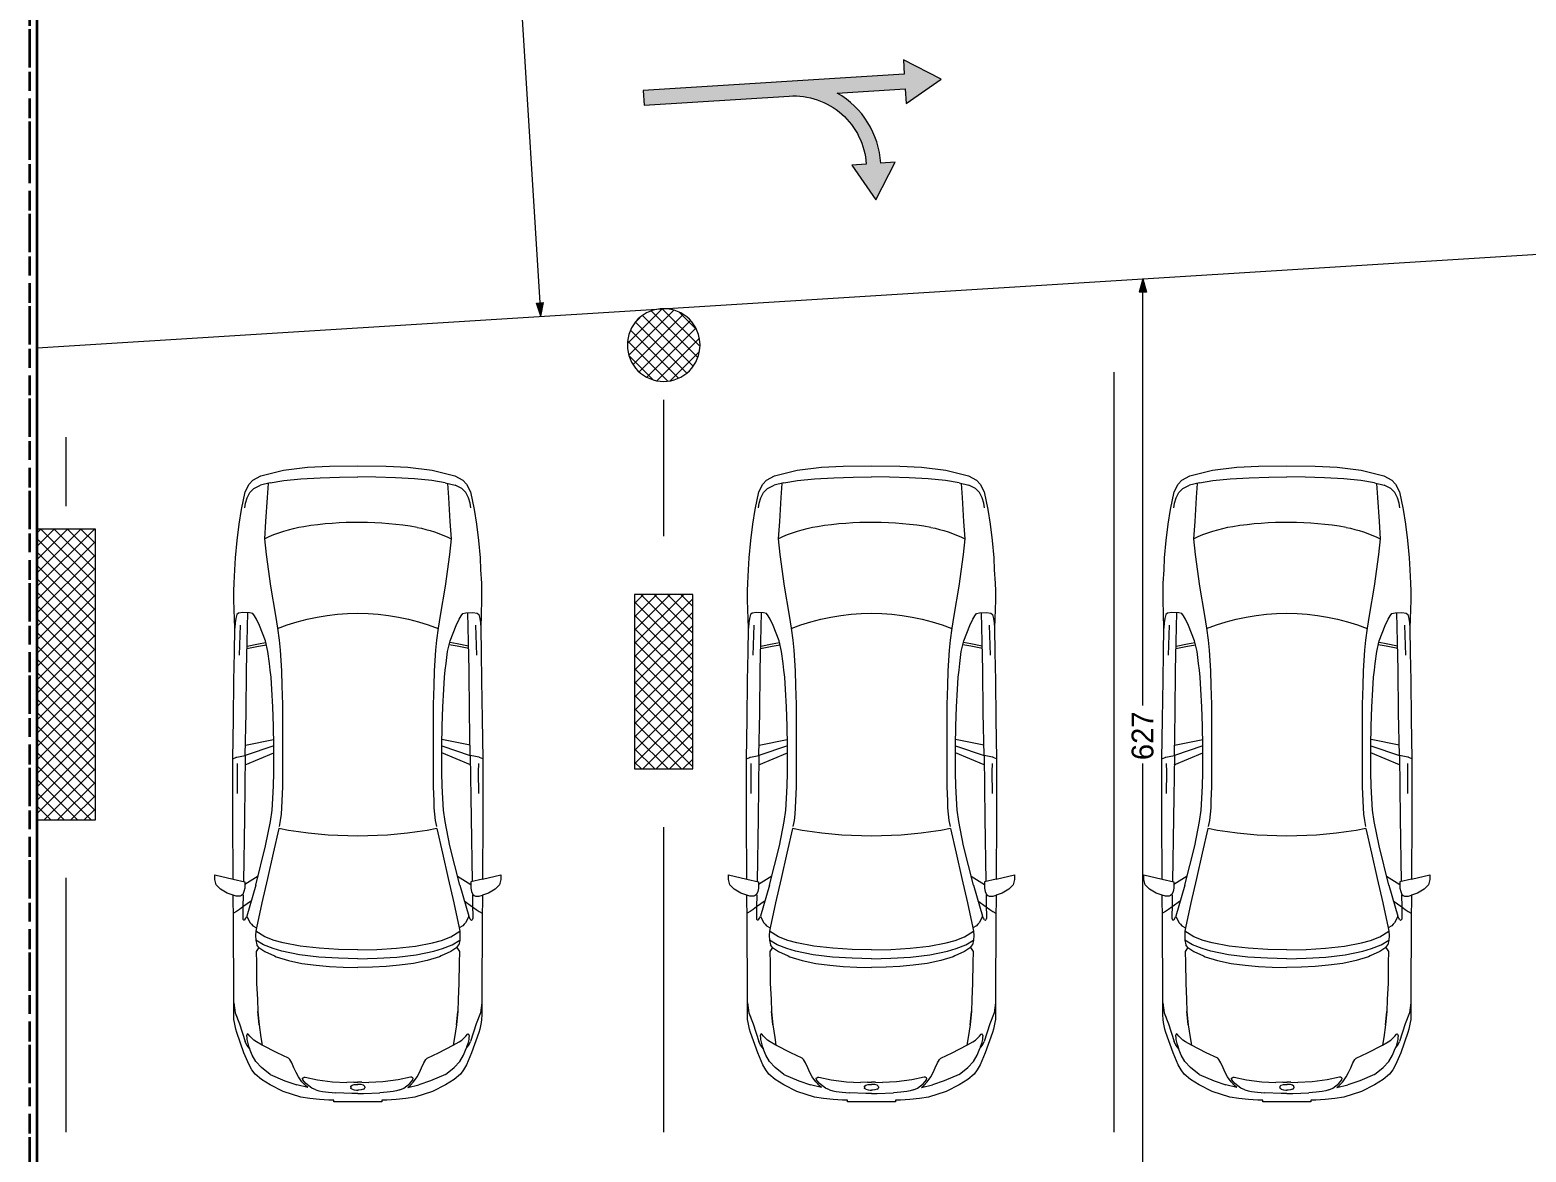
# Model space of a CAD drawing. Header units: millimetres. Extents: x 635850 to 824661, y -5878409 to -5774454.
# Drawn here: x 672290 to 682583, y -5844400 to -5836682 of the extents above; entities that cross this region are included whole.
import ezdxf

# ---------------------------------------------------------------- set-up
doc = ezdxf.new("R2010")
doc.units = ezdxf.units.MM
doc.header["$MEASUREMENT"] = 0
doc.linetypes.add('Dashed', pattern=[211.666667, 105.833333, -105.833333])
doc.linetypes.add('Hidden Line', pattern=[158.75, 105.833333, -52.916667])
for name, color, linetype, lineweight in [('A - Ndertesa 1 - 2D Drafting_Pen_No__6', 5, 'Continuous', 35), ('A - Ndertesa 4 - 2D Drafting_Pen_No__1', 7, 'Continuous', 13), ('A - Ndertesa 4 - 2D Drafting_Pen_No__6', 5, 'Continuous', 35), ('A - Ndertesa 4 - Pllaka meskatit_Pen_No__7', 7, 'Continuous', 35), ('A - Ndertesa 4 - Shtyllat_Pen_No__1', 7, 'Continuous', 13), ('A - Ndertesa 4 - Shtyllat_Pen_No__101', 252, 'Continuous', 13)]:
    doc.layers.add(name, color=color, linetype=linetype, lineweight=lineweight)
for name, color, linetype, lineweight, true_color in [('A - Ndertesa 4 - 2D Drafting_Pen_No__102', 7, 'Continuous', 13, 0xcccccc), ('A - Ndertesa 4 - 2D Drafting_Pen_No__82', 7, 'Continuous', 20, 0xaaaaaa), ('A - Ndertesa 4 - Dimensionimi Bazik_Pen_No__102', 7, 'Continuous', 13, 0xcccccc), ('A - Ndertesa 4 - Dimensionimi Bazik_Pen_No__82', 7, 'Continuous', 20, 0xaaaaaa), ('A - Ndertesa 4 - Veturat_Pen_No__102', 7, 'Continuous', 13, 0xcccccc), ('A - Ndertesa 4 - Vijat e Bodrumeve_Pen_No__82', 7, 'Continuous', 20, 0xaaaaaa)]:
    doc.layers.add(name, color=color, linetype=linetype, lineweight=lineweight, true_color=true_color)
for name, color, linetype in [('A - Ndertesa 4 - Dimensionimi Bazik', 7, 'Continuous'), ('A - Ndertesa 4 - Pllaka meskatit', 7, 'Continuous'), ('A - Ndertesa 4 - Shtyllat', 7, 'Continuous')]:
    doc.layers.add(name, color=color, linetype=linetype)
doc.styles.add('GENERATED_STYLE_1', font='GOTHIC.TTF')
doc.dimstyles.new('GENERATED_STYLE__1', dxfattribs={"dimtxt": 150, "dimasz": 91.78744, "dimexe": 0.18, "dimexo": 0.0625, "dimgap": 0, "dimtad": 0, "dimdec": 0, "dimlfac": 0.1, "dimzin": 0, "dimdsep": 46, "dimtxsty": 'GENERATED_STYLE_1', "dimblk": 'ARROWHEAD_5', "dimblk1": 'ARROWHEAD_5', "dimblk2": 'ARROWHEAD_5', "dimcen": 0.09, "dimse1": 1, "dimse2": 1, "dimclrd": 256, "dimclre": 256, "dimclrt": 256, "dimadec": 0, "dimazin": 0, "dimtfac": 1, "dimtdec": 4, "dimtmove": 0, "dimatfit": 3, "dimfxl": 0, "dimtolj": 1, "dimtzin": 0, "dimarcsym": 0})
pattern_1 = [(45, (664183.82, -5827429.525), (-45.96194, 45.96194), []), (135, (664183.82, -5827429.525), (45.96194, 45.96194), [])]

# ---------------------------------------------------------------- blocks, each defined once
blk = doc.blocks.new('Slab_1', base_point=(672340, -5833507))
at = {"layer": 'A - Ndertesa 4 - Pllaka meskatit_Pen_No__7', "color": 7, "linetype": 'Continuous', "lineweight": 35, "flags": 128}
blk.add_lwpolyline([(672340, -5833507), (713590, -5830932), (713590, -5861017), (672340, -5861017)], close=True, dxfattribs=at)
blk = doc.blocks.new('Column_3', base_point=(672540, -5841115))
at = {"layer": 'A - Ndertesa 4 - Shtyllat_Pen_No__101', "linetype": 'Continuous', "lineweight": 13}
h = blk.add_hatch(dxfattribs=at)
h.set_pattern_fill('Concrete_Block', color=252, style=0, pattern_type=2)
h.set_pattern_definition(pattern_1)
h.paths.add_polyline_path([(672340, -5842115), (672740, -5842115), (672740, -5840115), (672340, -5840115)])
at = {"layer": 'A - Ndertesa 4 - Shtyllat_Pen_No__1', "color": 7, "linetype": 'Continuous', "lineweight": 13, "flags": 128}
blk.add_lwpolyline([(672340, -5842115), (672740, -5842115), (672740, -5840115), (672340, -5840115)], close=True, dxfattribs=at)
blk = doc.blocks.new('Column_20', base_point=(676650, -5841165))
at = {"layer": 'A - Ndertesa 4 - Shtyllat_Pen_No__101', "linetype": 'Continuous', "lineweight": 13}
h = blk.add_hatch(dxfattribs=at)
h.set_pattern_fill('Concrete_Block', color=252, style=0, pattern_type=2)
h.set_pattern_definition(pattern_1)
h.paths.add_polyline_path([(676850, -5840565), (676450, -5840565), (676450, -5841765), (676850, -5841765)])
at = {"layer": 'A - Ndertesa 4 - Shtyllat_Pen_No__1', "color": 7, "linetype": 'Continuous', "lineweight": 13, "flags": 128}
blk.add_lwpolyline([(676850, -5840565), (676450, -5840565), (676450, -5841765), (676850, -5841765)], close=True, dxfattribs=at)
blk = doc.blocks.new('Car 05 25_3')
at = {"layer": 'A - Ndertesa 4 - Veturat_Pen_No__102', "color": 254, "linetype": 'Continuous', "lineweight": 13, "true_color": 0xcccccc}
for p, q in [((129, 820), (139, 832)), ((139, 832), (165, 840)), ((165, 840), (195, 844)), ((195, 844), (231, 846)), ((1120, 833), (1115, 809)), ((1121, 838), (1120, 836)), ((1120, 836), (1120, 833)), ((1130, 859), (1121, 838)), ((1163, 830), (1220, 829)), ((1220, 829), (1370, 831)), ((1958, 858), (1977, 777)), ((2075, 836), (2068, 858)), ((2075, 809), (2075, 836)), ((2167, 814), (2182, 834)), ((2182, 834), (2193, 856)), ((2808, 853), (2877, 843)), ((2877, 843), (2954, 814)), ((2904, 833), (2905, 833)), ((-701, 743), (-729, 716)), ((-665, 761), (-701, 743)), ((-627, 772), (-665, 761)), ((-595, 778), (-627, 772)), ((125, 791), (129, 820)), ((126, 744), (125, 791)), ((327, 762), (125, 756)), ((132, 723), (126, 744)), ((147, 711), (132, 723)), ((211, 809), (418, 816)), ((522, 765), (327, 762)), ((355, 762), (339, 683)), ((373, 763), (357, 683)), ((814, 769), (522, 765)), ((1109, 774), (814, 769)), ((1036, 773), (997, 579)), ((1042, 578), (1108, 774)), ((1173, 775), (1090, 578)), ((1115, 809), (1109, 774)), ((1109, 774), (1538, 780)), ((1538, 780), (1975, 786)), ((1939, 686), (1996, 777)), ((1977, 777), (2020, 777)), ((2000, 702), (2214, 763)), ((2020, 777), (2044, 783)), ((2044, 783), (2063, 792)), ((2063, 792), (2070, 800)), ((2069, 788), (2065, 794)), ((2069, 788), (2148, 790)), ((2070, 800), (2075, 809)), ((2107, 732), (2148, 790)), ((2148, 790), (2167, 814)), ((2148, 790), (2206, 792)), ((2206, 792), (2227, 791)), ((2227, 770), (2214, 763)), ((2214, 763), (2238, 752)), ((2227, 791), (2233, 790)), ((2234, 774), (2227, 770)), ((2233, 790), (2238, 787)), ((2238, 777), (2234, 774)), ((2241, 784), (2238, 787)), ((2238, 777), (2241, 781)), ((2238, 752), (2259, 740)), ((2241, 781), (2241, 784)), ((2259, 740), (2269, 731)), ((2269, 731), (2279, 722)), ((2279, 722), (2294, 698)), ((2954, 814), (3076, 775)), ((3022, 758), (3024, 762)), ((3024, 754), (3022, 758)), ((3024, 762), (3035, 765)), ((3038, 743), (3024, 754)), ((3035, 765), (3047, 764)), ((3051, 731), (3038, 743)), ((3047, 764), (3061, 763)), ((3065, 715), (3051, 731)), ((3061, 763), (3090, 757)), ((3100, 763), (3076, 775)), ((3090, 757), (3108, 751)), ((3114, 753), (3100, 763)), ((3108, 751), (3123, 746)), ((3123, 746), (3114, 753)), ((3170, 727), (3123, 746)), ((3212, 701), (3170, 727)), ((-768, 602), (-751, 670)), ((-764, 617), (-666, 624)), ((-729, 716), (-751, 670)), ((-666, 624), (-501, 634)), ((-501, 634), (-383, 642)), ((-383, 642), (-274, 631)), ((-274, 631), (-56, 601)), ((171, 697), (147, 711)), ((213, 677), (171, 697)), ((266, 655), (213, 677)), ((319, 636), (266, 655)), ((393, 618), (319, 636)), ((339, 683), (330, 634)), ((357, 683), (347, 629)), ((475, 607), (393, 618)), ((1730, 634), (1562, 601)), ((2000, 702), (1730, 634)), ((1780, 582), (1953, 621)), ((1953, 621), (2122, 660)), ((2122, 660), (2294, 698)), ((2294, 698), (2317, 701)), ((2294, 698), (2294, 698)), ((2317, 701), (2346, 703)), ((2355, 640), (2317, 701)), ((2346, 703), (2379, 702)), ((2380, 575), (2355, 640)), ((2410, 649), (2379, 702)), ((2379, 702), (2411, 694)), ((2436, 583), (2410, 649)), ((2411, 694), (2411, 694)), ((2429, 682), (2411, 694)), ((2429, 682), (2457, 700)), ((2429, 682), (2429, 682)), ((2429, 682), (2457, 640)), ((2457, 700), (2535, 698)), ((2457, 640), (2487, 574)), ((2535, 698), (2535, 698)), ((2535, 698), (2673, 696)), ((2673, 696), (2787, 691)), ((2787, 691), (2868, 687)), ((2868, 687), (2960, 679)), ((2960, 679), (2868, 687)), ((2960, 679), (3047, 666)), ((3047, 666), (3100, 657)), ((3077, 698), (3065, 715)), ((3100, 657), (3077, 698)), ((3153, 554), (3100, 657)), ((3254, 663), (3212, 701)), ((3302, 603), (3254, 663)), ((-768, 602), (-783, 510)), ((-56, 601), (146, 567)), ((146, 567), (233, 552)), ((233, 552), (315, 541)), ((315, 541), (384, 535)), ((384, 535), (454, 530)), ((454, 530), (526, 526)), ((521, 602), (475, 607)), ((570, 597), (521, 602)), ((526, 526), (628, 522)), ((653, 591), (570, 597)), ((628, 522), (757, 518)), ((773, 585), (653, 591)), ((757, 518), (1323, 518)), ((907, 580), (773, 585)), ((1042, 578), (907, 580)), ((1228, 578), (1042, 578)), ((1316, 580), (1228, 578)), ((1403, 584), (1316, 580)), ((1323, 518), (1420, 522)), ((1484, 590), (1403, 584)), ((1420, 522), (1467, 524)), ((1467, 524), (1511, 528)), ((1562, 601), (1484, 590)), ((1511, 528), (1554, 533)), ((1554, 533), (1597, 541)), ((1597, 541), (1597, 541)), ((1611, 544), (1780, 582)), ((2397, 514), (2380, 575)), ((2454, 522), (2436, 583)), ((2478, 401), (2454, 522)), ((2487, 574), (2492, 562)), ((2492, 562), (2518, 477)), ((3190, 476), (3153, 554)), ((3302, 603), (3346, 501)), ((-783, 510), (-795, 391)), ((2419, 396), (2397, 514)), ((2518, 477), (2538, 384)), ((3199, 467), (3190, 476)), ((3221, 454), (3199, 467)), ((3256, 439), (3221, 454)), ((3288, 425), (3256, 439)), ((3319, 408), (3288, 425)), ((3346, 501), (3374, 420)), ((3391, 344), (3374, 420)), ((-795, 391), (-802, 259)), ((2434, 266), (2419, 396)), ((2494, 269), (2478, 401)), ((2538, 384), (2551, 286)), ((3353, 384), (3319, 408)), ((3325, 377), (3321, 370)), ((3321, 370), (3321, 362)), ((3321, 362), (3338, 277)), ((3328, 380), (3325, 377)), ((3338, 379), (3328, 380)), ((3364, 358), (3338, 379)), ((3377, 360), (3353, 384)), ((3397, 316), (3364, 358)), ((3391, 344), (3377, 360)), ((3408, 289), (3397, 316)), ((-802, 259), (-807, 125)), ((2442, 132), (2434, 266)), ((2503, 133), (2494, 269)), ((2551, 286), (2560, 194)), ((3338, 277), (3352, 173)), ((3408, 289), (3414, 267)), ((3414, 267), (3418, 243)), ((3418, 243), (3424, 201)), ((-807, 125), (-808, 0)), ((2444, 0), (2442, 132)), ((2506, 0), (2503, 133)), ((2560, 194), (2564, 101)), ((3352, 173), (3358, 76)), ((3424, 201), (3428, 152)), ((3432, 40), (3428, 152)), ((-807, -125), (-808, 0)), ((2444, 0), (2442, -132)), ((2564, 101), (2566, 0)), ((2564, -101), (2566, 0)), ((3354, 28), (3358, 76)), ((3354, 28), (3354, -1)), ((3354, -28), (3354, 1)), ((3371, 12), (3370, -1)), ((3371, -12), (3370, 1)), ((3372, 24), (3371, 12)), ((3376, 39), (3372, 24)), ((3382, 47), (3376, 39)), ((3386, 48), (3382, 47)), ((3386, 48), (3394, 48)), ((3399, 47), (3394, 48)), ((3404, 39), (3399, 47)), ((3404, 39), (3408, 24)), ((3408, 24), (3410, 8)), ((3410, 8), (3410, 0)), ((3432, 57), (3432, 57)), ((3432, 0), (3432, 40)), ((3432, 0), (3432, -40)), ((2506, 0), (2503, -133)), ((2560, -194), (2564, -101)), ((3352, -173), (3358, -76)), ((3354, -28), (3358, -76)), ((3372, -24), (3371, -12)), ((3376, -39), (3372, -24)), ((3382, -47), (3376, -39)), ((3386, -48), (3382, -47)), ((3386, -48), (3394, -48)), ((3399, -47), (3394, -48)), ((3404, -39), (3399, -47)), ((3404, -39), (3408, -24)), ((3408, -24), (3410, -8)), ((3410, -8), (3410, 0)), ((3432, -40), (3428, -152)), ((3432, -57), (3432, -57)), ((-802, -259), (-807, -125)), ((2442, -132), (2434, -266)), ((2503, -133), (2494, -269)), ((2551, -286), (2560, -194)), ((3338, -277), (3352, -173)), ((3418, -243), (3424, -201)), ((3424, -201), (3428, -152)), ((-795, -391), (-802, -259)), ((2434, -266), (2419, -396)), ((2494, -269), (2478, -401)), ((2538, -384), (2551, -286)), ((3321, -362), (3338, -277)), ((3408, -289), (3397, -316)), ((3408, -289), (3414, -267)), ((3414, -267), (3418, -243)), ((-783, -510), (-795, -391)), ((2419, -396), (2397, -514)), ((2478, -401), (2454, -522)), ((2518, -477), (2538, -384)), ((3319, -408), (3288, -425)), ((3353, -384), (3319, -408)), ((3321, -370), (3321, -362)), ((3325, -377), (3321, -370)), ((3328, -380), (3325, -377)), ((3338, -379), (3328, -380)), ((3364, -358), (3338, -379)), ((3377, -360), (3353, -384)), ((3397, -316), (3364, -358)), ((3391, -344), (3374, -420)), ((3391, -344), (3377, -360)), ((-768, -602), (-783, -510)), ((2397, -514), (2380, -575)), ((2492, -562), (2518, -477)), ((3190, -476), (3153, -554)), ((3199, -467), (3190, -476)), ((3221, -454), (3199, -467)), ((3256, -439), (3221, -454)), ((3288, -425), (3256, -439)), ((3302, -603), (3346, -501)), ((3346, -501), (3374, -420)), ((-768, -602), (-751, -670)), ((-764, -617), (-666, -624)), ((-274, -631), (-56, -601)), ((-56, -601), (146, -567)), ((146, -567), (233, -552)), ((233, -552), (315, -541)), ((315, -541), (384, -535)), ((384, -535), (454, -530)), ((475, -607), (393, -618)), ((454, -530), (526, -526)), ((521, -602), (475, -607)), ((570, -597), (521, -602)), ((526, -526), (628, -522)), ((653, -591), (570, -597)), ((628, -522), (757, -518)), ((773, -585), (653, -591)), ((757, -518), (1323, -518)), ((907, -580), (773, -585)), ((1042, -578), (907, -580)), ((1036, -773), (997, -579)), ((1042, -578), (1108, -774)), ((1228, -578), (1042, -578)), ((1173, -775), (1090, -578)), ((1316, -580), (1228, -578)), ((1403, -584), (1316, -580)), ((1323, -518), (1420, -522)), ((1484, -590), (1403, -584)), ((1420, -522), (1467, -524)), ((1467, -524), (1511, -528)), ((1562, -601), (1484, -590)), ((1511, -528), (1554, -533)), ((1554, -533), (1597, -541)), ((1730, -634), (1562, -601)), ((1597, -541), (1597, -541)), ((1611, -544), (1780, -582)), ((1780, -582), (1953, -621)), ((2380, -575), (2355, -640)), ((2436, -583), (2410, -649)), ((2454, -522), (2436, -583)), ((2457, -640), (2487, -574)), ((2487, -574), (2492, -562)), ((3153, -554), (3100, -657)), ((3302, -603), (3254, -663)), ((-729, -716), (-751, -670)), ((-701, -743), (-729, -716)), ((-666, -624), (-501, -634)), ((-501, -634), (-383, -642)), ((-383, -642), (-274, -631)), ((147, -711), (132, -723)), ((171, -697), (147, -711)), ((213, -677), (171, -697)), ((266, -655), (213, -677)), ((319, -636), (266, -655)), ((393, -618), (319, -636)), ((339, -683), (330, -634)), ((355, -762), (339, -683)), ((357, -683), (347, -629)), ((373, -763), (357, -683)), ((2000, -702), (1730, -634)), ((1939, -686), (1996, -777)), ((1953, -621), (2122, -660)), ((2000, -702), (2214, -763)), ((2122, -660), (2294, -698)), ((2279, -722), (2294, -698)), ((2294, -698), (2317, -701)), ((2294, -698), (2294, -698)), ((2355, -640), (2317, -701)), ((2317, -701), (2346, -703)), ((2346, -703), (2379, -702)), ((2410, -649), (2379, -702)), ((2379, -702), (2411, -694)), ((2429, -682), (2411, -694)), ((2411, -694), (2411, -694)), ((2429, -682), (2457, -640)), ((2429, -682), (2429, -682)), ((2429, -682), (2457, -700)), ((2457, -700), (2535, -698)), ((2535, -698), (2673, -696)), ((2535, -698), (2535, -698)), ((2673, -696), (2787, -691)), ((2787, -691), (2868, -687)), ((2868, -687), (2960, -679)), ((2960, -679), (2868, -687)), ((2960, -679), (3047, -666)), ((3047, -666), (3100, -657)), ((3065, -715), (3051, -731)), ((3077, -698), (3065, -715)), ((3100, -657), (3077, -698)), ((3212, -701), (3170, -727)), ((3254, -663), (3212, -701)), ((-665, -761), (-701, -743)), ((-627, -772), (-665, -761)), ((-595, -778), (-627, -772)), ((126, -744), (125, -791)), ((327, -762), (125, -756)), ((125, -791), (129, -820)), ((132, -723), (126, -744)), ((129, -820), (139, -832)), ((211, -809), (418, -816)), ((522, -765), (327, -762)), ((814, -769), (522, -765)), ((1109, -774), (814, -769)), ((1109, -774), (1538, -780)), ((1115, -809), (1109, -774)), ((1120, -833), (1115, -809)), ((1538, -780), (1975, -786)), ((1958, -858), (1977, -777)), ((1977, -777), (2020, -777)), ((2020, -777), (2044, -783)), ((2044, -783), (2063, -792)), ((2063, -792), (2070, -800)), ((2069, -788), (2065, -794)), ((2069, -788), (2148, -790)), ((2070, -800), (2075, -809)), ((2075, -809), (2075, -836)), ((2107, -732), (2148, -790)), ((2148, -790), (2167, -814)), ((2148, -790), (2206, -792)), ((2167, -814), (2182, -834)), ((2206, -792), (2227, -791)), ((2214, -763), (2238, -752)), ((2227, -770), (2214, -763)), ((2234, -774), (2227, -770)), ((2227, -791), (2233, -790)), ((2233, -790), (2238, -787)), ((2238, -777), (2234, -774)), ((2238, -752), (2259, -740)), ((2238, -777), (2241, -781)), ((2241, -784), (2238, -787)), ((2241, -781), (2241, -784)), ((2259, -740), (2269, -731)), ((2269, -731), (2279, -722)), ((2877, -843), (2954, -814)), ((2954, -814), (3076, -775)), ((3024, -754), (3022, -758)), ((3022, -758), (3024, -762)), ((3038, -743), (3024, -754)), ((3024, -762), (3035, -765)), ((3035, -765), (3047, -764)), ((3051, -731), (3038, -743)), ((3047, -764), (3061, -763)), ((3061, -763), (3090, -757)), ((3100, -763), (3076, -775)), ((3090, -757), (3108, -751)), ((3114, -753), (3100, -763)), ((3108, -751), (3123, -746)), ((3123, -746), (3114, -753)), ((3170, -727), (3123, -746)), ((139, -832), (165, -840)), ((165, -840), (195, -844)), ((195, -844), (231, -846)), ((1120, -836), (1120, -833)), ((1121, -838), (1120, -836)), ((1130, -859), (1121, -838)), ((1163, -830), (1220, -829)), ((1220, -829), (1370, -831)), ((2075, -836), (2068, -858)), ((2182, -834), (2193, -856)), ((2808, -853), (2877, -843))]:
    blk.add_line(p, q, dxfattribs=at)
at = {"layer": 'A - Ndertesa 4 - Veturat_Pen_No__102', "color": 254, "linetype": 'Continuous', "lineweight": 13, "true_color": 0xcccccc, "flags": 128}
blk.add_lwpolyline([(-483, -817), (-372, -830), (-252, -841), (-168, -845), (-78, -851), (-24, -852), (40, -852), (231, -846), (400, -848), (591, -852), (857, -856), (1130, -859), (1536, -860), (1958, -858), (1929, -983), (1961, -983), (1997, -975), (2027, -945), (2055, -898), (2068, -858), (2120, -857), (2193, -856), (2808, -853), (2856, -853), (2891, -853), (2923, -852), (2945, -849), (2990, -840), (3014, -833), (3154, -783), (3236, -748), (3269, -728), (3299, -706), (3337, -663), (3374, -604), (3418, -513), (3457, -393), (3468, -331), (3474, -264), (3478, -200), (3479, -165), (3490, -165), (3490, 165), (3479, 165), (3478, 200), (3474, 264), (3468, 331), (3457, 393), (3418, 513), (3374, 604), (3337, 663), (3299, 706), (3269, 728), (3236, 748), (3154, 783), (3014, 833), (2990, 840), (2945, 849), (2923, 852), (2891, 853), (2856, 853), (2808, 853), (2193, 856), (2120, 857), (2068, 858), (2055, 898), (2027, 945), (1997, 975), (1961, 983), (1929, 983), (1958, 858), (1536, 860), (1130, 859), (857, 856), (591, 852), (400, 848), (231, 846), (40, 852), (-24, 852), (-78, 851), (-168, 845), (-252, 841), (-372, 830), (-483, 817), (-585, 801), (-706, 776), (-758, 747), (-785, 722), (-815, 668), (-855, 511), (-875, 345), (-883, 195), (-885, 0), (-883, -195), (-875, -345), (-855, -511), (-815, -668), (-785, -722), (-758, -747), (-706, -776), (-585, -801)], close=True, dxfattribs=at)
at = {"layer": 'A - Ndertesa 4 - Veturat_Pen_No__102', "color": 254, "linetype": 'Continuous', "lineweight": 13, "true_color": 0xcccccc}
for centre, radius, start, end in [((493, 218), 973, 154.1545, 170.9117), ((1650, 0), 1520, 158.6992, 201.3008), ((-1245, 0), 2907, 349.2142, 10.7858), ((1856, -2), 2354, 170.8804, 189.9223), ((493, -218), 973, 191.2305, 205.8455)]:
    blk.add_arc(centre, radius, start, end, dxfattribs=at)
blk = doc.blocks.new('*D1498', base_point=(664184, -5827430))
at = {"layer": 'A - Ndertesa 4 - Dimensionimi Bazik_Pen_No__102', "linetype": 'Continuous', "lineweight": 13, "true_color": 0xcccccc}
for points in [[(679946, -5838393), (679921, -5838486), (679971, -5838486)], [(679946, -5844664), (679971, -5844571), (679921, -5844571)], [(679946, -5844664), (679921, -5844757), (679971, -5844757)]]:
    blk.add_hatch(color=254, dxfattribs=at).paths.add_polyline_path(points)
at = {"layer": 'A - Ndertesa 4 - Dimensionimi Bazik_Pen_No__102', "color": 254, "linetype": 'Continuous', "lineweight": 13, "true_color": 0xcccccc}
for p, q in [((679946, -5838393), (679921, -5838486)), ((679946, -5838393), (679971, -5838486)), ((679971, -5838486), (679921, -5838486)), ((679946, -5841329), (679946, -5838486)), ((679946, -5844571), (679946, -5841728)), ((679921, -5844571), (679971, -5844571)), ((679946, -5844664), (679921, -5844571)), ((679946, -5844664), (679971, -5844571))]:
    blk.add_line(p, q, dxfattribs=at)
at = {"layer": 'A - Ndertesa 4 - Dimensionimi Bazik_Pen_No__82', "color": 253, "lineweight": 20, "true_color": 0xaaaaaa, "insert": (680021, -5841704), "char_height": 150, "attachment_point": 7, "rotation": 90, "style": 'GENERATED_STYLE_1'}
blk.add_mtext('\\A1;{\\pql;\\fCentury Gothic|b0|i0|c0|p34;627}', dxfattribs=at)
blk = doc.blocks.new('ARROWHEAD_5')
at = {"linetype": 'Continuous', "lineweight": 0}
blk.add_hatch(color=0, dxfattribs=at).paths.add_polyline_path([(-1, 0.2679), (0, 0), (-1, -0.2679)])
at = {"color": 0, "linetype": 'Continuous', "lineweight": 0}
blk.add_line((0, 0), (-1, 0), dxfattribs=at)
blk = doc.blocks.new('*D1514', base_point=(664184, -5827430))
at = {"layer": 'A - Ndertesa 4 - Dimensionimi Bazik_Pen_No__102', "linetype": 'Continuous', "lineweight": 13, "true_color": 0xcccccc}
for points in [[(675493, -5833661), (675474, -5833756), (675524, -5833752)], [(675805, -5838651), (675824, -5838557), (675774, -5838560)]]:
    blk.add_hatch(color=254, dxfattribs=at).paths.add_polyline_path(points)
at = {"layer": 'A - Ndertesa 4 - Dimensionimi Bazik_Pen_No__102', "color": 254, "linetype": 'Continuous', "lineweight": 13, "true_color": 0xcccccc}
for p, q in [((675493, -5833661), (675474, -5833756)), ((675493, -5833661), (675524, -5833752)), ((675524, -5833752), (675474, -5833756)), ((675637, -5835957), (675499, -5833754)), ((675799, -5838558), (675662, -5836356)), ((675774, -5838560), (675824, -5838557)), ((675805, -5838651), (675774, -5838560)), ((675805, -5838651), (675824, -5838557))]:
    blk.add_line(p, q, dxfattribs=at)
at = {"layer": 'A - Ndertesa 4 - Dimensionimi Bazik_Pen_No__82', "color": 253, "lineweight": 20, "true_color": 0xaaaaaa, "insert": (675563, -5835985), "char_height": 150, "attachment_point": 7, "rotation": 273.5716, "style": 'GENERATED_STYLE_1'}
blk.add_mtext('\\A1;{\\pql;\\fCentury Gothic|b0|i0|c0|p34;500}', dxfattribs=at)
blk = doc.blocks.new('Column_505', base_point=(676650, -5838849))
at = {"layer": 'A - Ndertesa 4 - Shtyllat_Pen_No__101', "linetype": 'Continuous', "lineweight": 13}
h = blk.add_hatch(dxfattribs=at)
h.set_pattern_fill('Concrete_Block', color=252, style=0, pattern_type=2)
h.set_pattern_definition(pattern_1)
h.paths.add_polyline_path([(676650, -5839099, 0.414214), (676900, -5838849, 0.414214), (676650, -5838599, 0.414214), (676400, -5838849, 0.414214)])
at = {"layer": 'A - Ndertesa 4 - Shtyllat_Pen_No__1', "color": 7, "linetype": 'Continuous', "lineweight": 13, "flags": 128}
blk.add_lwpolyline([(676650, -5839099, 0.414214), (676900, -5838849, 0.414214), (676650, -5838599, 0.414214), (676400, -5838849, 0.414214)], format="xyb", close=True, dxfattribs=at)

msp = doc.modelspace()

# ---------------------------------------------------------------- hatches: boundary and pattern name
at = {"layer": 'A - Ndertesa 4 - 2D Drafting_Pen_No__1', "linetype": 'Continuous', "lineweight": 0, "true_color": 0xffffff}
msp.add_hatch(color=7, dxfattribs=at).paths.add_polyline_path([(677513, -5837136.6, -0.4142136), (678043.2, -5837604.5), (677943.4, -5837610.7), (678108.7, -5837850.9), (678242.8, -5837592.1), (678143, -5837598.3, 0.2513807), (677844, -5837116), (678311.5, -5837086.8), (678317.7, -5837186.6), (678557.9, -5837021.3), (678299, -5836887.2), (678305.2, -5836987), (676508.7, -5837099.1), (676514.9, -5837198.9)])

# ---------------------------------------------------------------- linework, layer by layer
at = {"layer": 'A - Ndertesa 1 - 2D Drafting_Pen_No__6', "color": 5, "linetype": 'Hidden Line', "lineweight": 35, "flags": 128}
msp.add_lwpolyline([(672289.8, -5862975.9), (672289.8, -5830622.1)], dxfattribs=at)
at = {"layer": 'A - Ndertesa 4 - 2D Drafting_Pen_No__102', "color": 254, "linetype": 'Continuous', "lineweight": 13, "true_color": 0xcccccc, "flags": 128}
msp.add_lwpolyline([(677513, -5837136.6, -0.4142136), (678043.2, -5837604.5), (677943.4, -5837610.7), (678108.7, -5837850.9), (678242.8, -5837592.1), (678143, -5837598.3, 0.2513807), (677844, -5837116), (678311.5, -5837086.8), (678317.7, -5837186.6), (678557.9, -5837021.3), (678299, -5836887.2), (678305.2, -5836987), (676508.7, -5837099.1), (676514.9, -5837198.9)], format="xyb", close=True, dxfattribs=at)
for points in [[(672539.8, -5839958), (672539.8, -5839482.6)], [(672539.8, -5844263.8), (672539.8, -5842514.7)]]:
    msp.add_lwpolyline(points, dxfattribs=at)
at = {"layer": 'A - Ndertesa 4 - 2D Drafting_Pen_No__6', "color": 5, "linetype": 'Dashed', "lineweight": 35}
msp.add_lwpolyline([(672289.8, -5866075), (672289.8, -5826416.8)], dxfattribs=at)
at = {"layer": 'A - Ndertesa 4 - 2D Drafting_Pen_No__82', "color": 253, "linetype": 'Continuous', "lineweight": 20, "true_color": 0xaaaaaa, "flags": 128}
for points in [[(679749.8, -5844263.8), (679749.8, -5839036.5)], [(676649.8, -5840164.7), (676649.8, -5839226.1)], [(676649.8, -5844263.8), (676649.8, -5842164.7)]]:
    msp.add_lwpolyline(points, dxfattribs=at)
at = {"layer": 'A - Ndertesa 4 - Vijat e Bodrumeve_Pen_No__82', "color": 253, "linetype": 'Continuous', "lineweight": 20, "true_color": 0xaaaaaa, "flags": 128}
msp.add_lwpolyline([(672339.8, -5838867.4), (695931.7, -5837396.6)], dxfattribs=at)

# ---------------------------------------------------------------- block references
at = {"layer": 'A - Ndertesa 4 - Pllaka meskatit', "color": 7, "linetype": 'Continuous', "lineweight": 35}
msp.add_blockref('Slab_1', (672339.8, -5833507), dxfattribs=at)
at = {"layer": 'A - Ndertesa 4 - Shtyllat', "color": 7, "lineweight": 13}
for name, p in [('Column_505', (676649.8, -5838848.9)), ('Column_3', (672539.8, -5841114.7)), ('Column_20', (676649.8, -5841164.7))]:
    msp.add_blockref(name, p, dxfattribs=at)
at = {"layer": 'A - Ndertesa 4 - Veturat_Pen_No__102', "color": 254, "linetype": 'Continuous', "lineweight": 13, "true_color": 0xcccccc, "xscale": -1, "zscale": 1000, "rotation": 90}
for p in [(674545.5, -5840564.3), (678079.4, -5840564.3), (680936.9, -5840564.3)]:
    msp.add_blockref('Car 05 25_3', p, dxfattribs=at)

# ---------------------------------------------------------------- dimensions: what is measured, and where the dimension line sits
at = {"layer": 'A - Ndertesa 4 - Dimensionimi Bazik', "color": 254, "linetype": 'Continuous', "lineweight": 13, "true_color": 0xcccccc}
for base, p1, p2, angle, picture, middle, turn in [((675493.3, -5833660.9), (675804.8, -5838651.4), (696747.4, -5832334.2), 93.57164, '*D1514', (675648.8, -5836151.9), 273.57164), ((679946.4, -5838393.2), (679612.8, -5844663.8), (679946.4, -5838393.2), 90, '*D1498', (679946.4, -5841532.7), 90)]:
    dim = msp.add_linear_dim(base=base, p1=p1, p2=p2, angle=angle, dimstyle='GENERATED_STYLE__1', dxfattribs=at)
    dim.commit()
    dim.dimension.update_dxf_attribs({"geometry": picture, "text_midpoint": middle, "dimtype": 160, "text_rotation": turn})

doc.saveas('drawing.dxf')
